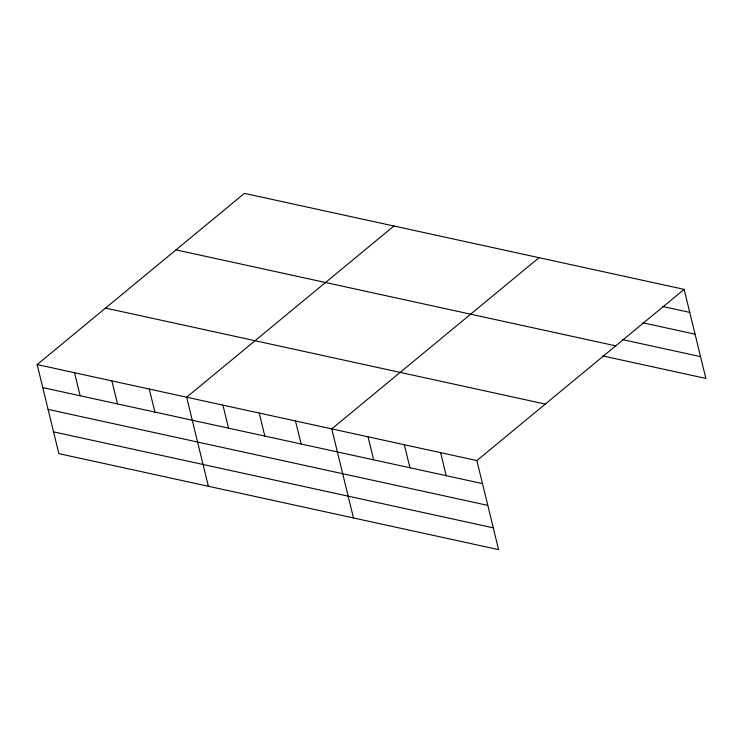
<?xml version="1.0" encoding="UTF-8"?>
<svg xmlns="http://www.w3.org/2000/svg" width="743" height="743" viewBox="0 0 743 743"><rect width="100%" height="100%" fill="white"/><g stroke="black" fill="none" stroke-linecap="round" stroke-linejoin="round"><path stroke-width="1.11" d="M37.15 364.572L476.876 460.567L498.581 549.625L58.864 453.639L37.15 364.572L244.419 193.375L684.136 289.361L705.85 378.428L602.684 355.906M393.92 226.011L186.66 397.208L208.365 486.275M539.028 257.691L331.768 428.887L353.473 517.945M476.876 460.567L684.136 289.361M662.542 306.46L689.755 312.394M642.918 322.806L695.067 334.183M622.318 339.56L700.538 356.631M176.017 249.871L615.743 345.857M105.543 308.076L545.269 404.071M42.769 387.605L482.486 483.6M48.072 409.393L487.798 505.389M53.552 431.85L493.278 527.836M440.599 452.645L446.209 475.678M404.322 444.723L409.932 467.756M368.045 436.81L373.655 459.843M295.491 420.965L301.101 443.998M259.214 413.052L264.824 436.085M222.937 405.13L228.547 428.163M149.278 389.053L154.897 412.086M111.905 380.89L117.515 403.923M74.523 372.735L80.142 395.768"/></g></svg>
